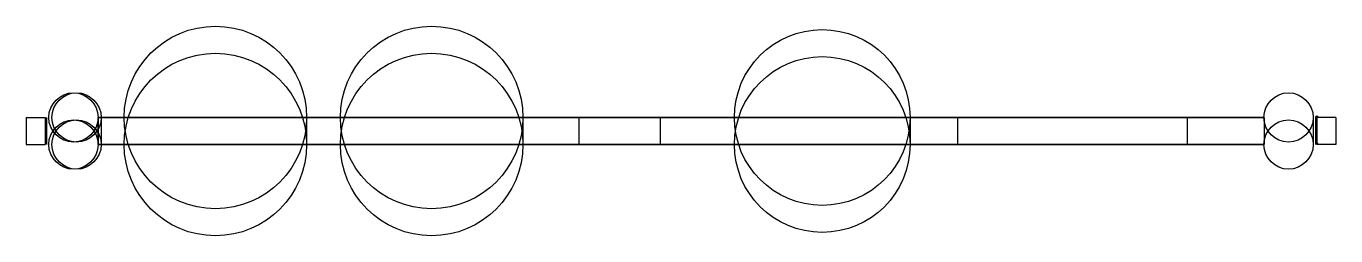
# Model space of a CAD drawing. Header units: millimetres. Extents: x 0 to 96.9, y 112.2 to 127.8.
import ezdxf

# ---------------------------------------------------------------- set-up
doc = ezdxf.new("R2010")
doc.units = ezdxf.units.MM
doc.layers.add('Body', color=7, linetype='CONTINUOUS')

msp = doc.modelspace()

# ---------------------------------------------------------------- linework, layer by layer
at = {"layer": 'Body'}
for p, q in [((0, 121, 9.8), (0, 119, 9.8)), ((0, 121, 5.3), (0, 119, 5.3)), ((0, 121, 9.8), (0, 121, 5.3)), ((0, 121, 5.3), (0, 119, 5.3)), ((0, 121, 34.925), (0, 119, 34.925)), ((0, 121, 34.925), (0, 119, 34.925)), ((0, 121, 29.425), (0, 119, 29.425)), ((0, 121, 34.925), (0, 121, 29.425)), ((0, 121, 29.425), (0, 119, 29.425)), ((0, 121, 29.425), (1.4, 121, 29.425)), ((0, 121, 9.8), (0, 119, 9.8)), ((0, 121, 9.8), (1.4, 121, 9.8)), ((0, 121, 9.8), (0, 121, 5.3)), ((0, 121, 34.925), (0, 121, 29.425)), ((0, 121, 29.425), (1.4, 121, 29.425)), ((0, 121, 9.8), (1.4, 121, 9.8)), ((1.4, 121, 29.425), (1.4, 119, 29.425)), ((1.4, 121, 29.425), (1.4, 119, 29.425)), ((1.4, 121, 9.8), (1.4, 119, 9.8)), ((1.4, 121, 9.8), (1.4, 119, 9.8)), ((1.5, 121, 29.325), (1.5, 119, 29.325)), ((1.5, 121, 29.325), (1.5, 119, 29.325)), ((1.5, 121, 9.9), (1.5, 119, 9.9)), ((1.5, 121, 29.325), (1.5, 121, 9.9)), ((1.5, 121, 9.9), (1.5, 119, 9.9)), ((1.5, 121, 29.325), (1.5, 121, 9.9)), ((5.3, 121), (5.3, 119)), ((5.3, 121), (5.3, 119)), ((5.3, 121), (91.6, 121)), ((5.3, 121, 40.225), (5.3, 119, 40.225)), ((91.6, 121, 40.225), (5.3, 121, 40.225)), ((5.3, 121, 40.225), (5.3, 119, 40.225)), ((5.3, 121), (91.6, 121)), ((91.6, 121, 40.225), (5.3, 121, 40.225)), ((5.325, 121, 3.5), (5.325, 119, 3.5)), ((5.325, 121, 3.5), (5.325, 119, 3.5)), ((5.55, 121, 36.5), (5.55, 119, 36.5)), ((5.55, 121, 36.5), (5.55, 119, 36.5)), ((20.75, 121, 15.2), (20.75, 119, 15.2)), ((20.75, 121, 15.2), (20.75, 119, 15.2)), ((36.75, 121, 15.2), (36.75, 119, 15.2)), ((36.75, 121, 15.2), (36.75, 119, 15.2)), ((40.9, 121, 11.5), (40.9, 119, 11.5)), ((46.9, 121, 11.5), (40.9, 121, 11.5)), ((40.9, 121, 11.5), (40.9, 119, 11.5)), ((40.9, 121, 7.5), (40.9, 119, 7.5)), ((40.9, 121, 7.5), (40.9, 119, 7.5)), ((40.9, 121, 7.5), (46.9, 121, 7.5)), ((46.9, 121, 11.5), (40.9, 121, 11.5)), ((40.9, 121, 7.5), (46.9, 121, 7.5)), ((46.9, 121, 7.5), (46.9, 119, 7.5)), ((46.9, 121, 11.5), (46.9, 119, 11.5)), ((46.9, 121, 11.5), (46.9, 119, 11.5)), ((46.9, 121, 7.5), (46.9, 119, 7.5)), ((65.4, 121, 15.2), (65.4, 119, 15.2)), ((65.4, 121, 15.2), (65.4, 119, 15.2)), ((68.9, 121, 23), (68.9, 119, 23)), ((68.9, 121, 23), (85.9, 121, 23)), ((68.9, 121, 7), (68.9, 119, 7)), ((85.9, 121, 7), (68.9, 121, 7)), ((68.9, 121, 7), (68.9, 119, 7)), ((68.9, 121, 23), (68.9, 119, 23)), ((68.9, 121, 7), (68.9, 121, 23)), ((68.9, 121, 23), (85.9, 121, 23)), ((85.9, 121, 7), (68.9, 121, 7)), ((68.9, 121, 7), (68.9, 121, 23)), ((85.9, 121, 23), (85.9, 119, 23)), ((85.9, 121, 23), (85.9, 119, 23)), ((85.9, 121, 7), (85.9, 119, 7)), ((85.9, 121, 23), (85.9, 121, 7)), ((85.9, 121, 7), (85.9, 119, 7)), ((85.9, 121, 23), (85.9, 121, 7)), ((91.6, 121), (91.6, 119)), ((91.6, 121), (91.6, 119)), ((91.6, 121, 40.225), (91.6, 119, 40.225)), ((91.6, 121, 40.225), (91.6, 119, 40.225)), ((95.225, 121, 36.725), (95.225, 119, 36.725)), ((95.225, 121, 36.725), (95.225, 119, 36.725)), ((95.225, 121, 3.725), (95.225, 119, 3.725)), ((95.225, 121, 3.725), (95.225, 119, 3.725)), ((95.4, 121, 10.125), (95.4, 119, 10.125)), ((95.4, 121, 29.325), (95.4, 119, 29.325)), ((95.4, 121, 10.125), (95.4, 119, 10.125)), ((95.4, 121, 29.325), (95.4, 121, 10.125)), ((95.4, 121, 29.325), (95.4, 119, 29.325)), ((95.4, 121, 29.325), (95.4, 121, 10.125)), ((95.5, 121, 10.025), (95.5, 119, 10.025)), ((96.9, 121, 10.025), (95.5, 121, 10.025)), ((95.5, 121, 10.025), (95.5, 119, 10.025)), ((95.5, 121, 29.425), (95.5, 119, 29.425)), ((95.5, 121, 29.425), (95.5, 119, 29.425)), ((96.9, 121, 29.425), (95.5, 121, 29.425)), ((96.9, 121, 10.025), (95.5, 121, 10.025)), ((96.9, 121, 29.425), (95.5, 121, 29.425)), ((96.9, 121, 5.3), (96.9, 119, 5.3)), ((96.9, 121, 10.025), (96.9, 119, 10.025)), ((96.9, 121, 5.3), (96.9, 119, 5.3)), ((96.9, 121, 10.025), (96.9, 121, 5.3)), ((96.9, 121, 10.025), (96.9, 119, 10.025)), ((96.9, 121, 29.425), (96.9, 119, 29.425)), ((96.9, 121, 34.925), (96.9, 119, 34.925)), ((96.9, 121, 29.425), (96.9, 119, 29.425)), ((96.9, 121, 34.925), (96.9, 121, 29.425)), ((96.9, 121, 34.925), (96.9, 119, 34.925)), ((96.9, 121, 10.025), (96.9, 121, 5.3)), ((96.9, 121, 34.925), (96.9, 121, 29.425)), ((0, 119, 9.8), (0, 119, 5.3)), ((0, 119, 34.925), (0, 119, 29.425)), ((0, 119, 29.425), (1.4, 119, 29.425)), ((0, 119, 9.8), (1.4, 119, 9.8)), ((0, 119, 9.8), (0, 119, 5.3)), ((0, 119, 34.925), (0, 119, 29.425)), ((0, 119, 29.425), (1.4, 119, 29.425)), ((0, 119, 9.8), (1.4, 119, 9.8)), ((1.5, 119, 29.325), (1.5, 119, 9.9)), ((1.5, 119, 29.325), (1.5, 119, 9.9)), ((5.3, 119), (91.6, 119)), ((91.6, 119, 40.225), (5.3, 119, 40.225)), ((5.3, 119), (91.6, 119)), ((91.6, 119, 40.225), (5.3, 119, 40.225)), ((46.9, 119, 11.5), (40.9, 119, 11.5)), ((40.9, 119, 7.5), (46.9, 119, 7.5)), ((46.9, 119, 11.5), (40.9, 119, 11.5)), ((40.9, 119, 7.5), (46.9, 119, 7.5)), ((68.9, 119, 23), (85.9, 119, 23)), ((85.9, 119, 7), (68.9, 119, 7)), ((68.9, 119, 7), (68.9, 119, 23)), ((68.9, 119, 23), (85.9, 119, 23)), ((85.9, 119, 7), (68.9, 119, 7)), ((68.9, 119, 7), (68.9, 119, 23)), ((85.9, 119, 23), (85.9, 119, 7)), ((85.9, 119, 23), (85.9, 119, 7)), ((95.4, 119, 29.325), (95.4, 119, 10.125)), ((95.4, 119, 29.325), (95.4, 119, 10.125)), ((96.9, 119, 10.025), (95.5, 119, 10.025)), ((96.9, 119, 29.425), (95.5, 119, 29.425)), ((96.9, 119, 10.025), (95.5, 119, 10.025)), ((96.9, 119, 29.425), (95.5, 119, 29.425)), ((96.9, 119, 10.025), (96.9, 119, 5.3)), ((96.9, 119, 34.925), (96.9, 119, 29.425)), ((96.9, 119, 10.025), (96.9, 119, 5.3)), ((96.9, 119, 34.925), (96.9, 119, 29.425))]:
    msp.add_line(p, q, dxfattribs=at)
for centre, radius in [((14, 121), 6.75), ((14, 121), 6.75), ((30, 121), 6.75), ((30, 121), 6.75), ((58.9, 121), 6.5), ((58.9, 121), 6.5), ((14, 119), 6.75), ((14, 119), 6.75), ((30, 119), 6.75), ((30, 119), 6.75), ((58.9, 119), 6.5), ((58.9, 119), 6.5), ((3.5, 121), 1.825), ((3.5, 121), 1.825), ((3.725, 121), 1.825), ((3.725, 121), 1.825), ((93.4, 121), 1.825), ((93.4, 121), 1.825), ((93.4, 121), 1.825), ((93.4, 121), 1.825), ((3.5, 119), 1.825), ((3.5, 119), 1.825), ((3.725, 119), 1.825), ((3.725, 119), 1.825), ((93.4, 119), 1.825), ((93.4, 119), 1.825), ((93.4, 119), 1.825), ((93.4, 119), 1.825)]:
    msp.add_circle(centre, radius, dxfattribs=at)
for centre, radius, start, end in [((5.3, 121, 5.3), 5.3, 180, 180), ((5.3, 121, 5.3), 5.3, 180, 180), ((91.6, 121, 34.925), 5.3, 0, 0), ((91.6, 121, 34.925), 5.3, 0, 0), ((5.3, 119, 5.3), 5.3, 180, 180), ((5.3, 119, 5.3), 5.3, 180, 180), ((91.6, 119, 34.925), 5.3, 0, 0), ((91.6, 119, 34.925), 5.3, 0, 0), ((1.4, 121, 29.325), 0.1, 0, 0), ((1.4, 121, 29.325), 0.1, 0, 0), ((1.4, 121, 9.9), 0, 0, 0), ((1.4, 121, 9.9), 0, 0, 0), ((5.3, 121, 34.925), 1.77636e-15, 180, 180), ((5.3, 121, 34.925), 1.77636e-15, 180, 180), ((40.9, 121, 9.5), 0, 0, 0), ((40.9, 121, 9.5), 0, 0, 0), ((46.9, 121, 9.5), 0, 0, 0), ((46.9, 121, 9.5), 0, 0, 0), ((91.6, 121, 5.3), 0, 0, 0), ((91.6, 121, 5.3), 0, 0, 0), ((95.5, 121, 10.125), 0.1, 0, 180), ((95.5, 121, 10.125), 0.1, 0, 180), ((95.5, 121, 29.325), 0, 180, 0), ((95.5, 121, 29.325), 0, 180, 0), ((1.4, 119, 29.325), 0.1, 0, 0), ((1.4, 119, 29.325), 0.1, 0, 0), ((1.4, 119, 9.9), 0, 0, 0), ((1.4, 119, 9.9), 0, 0, 0), ((5.3, 119, 34.925), 1.77636e-15, 180, 180), ((5.3, 119, 34.925), 1.77636e-15, 180, 180), ((40.9, 119, 9.5), 0, 0, 0), ((40.9, 119, 9.5), 0, 0, 0), ((46.9, 119, 9.5), 0, 0, 0), ((46.9, 119, 9.5), 0, 0, 0), ((91.6, 119, 5.3), 0, 0, 0), ((91.6, 119, 5.3), 0, 0, 0), ((95.5, 119, 10.125), 0.1, 0, 180), ((95.5, 119, 10.125), 0.1, 0, 180), ((95.5, 119, 29.325), 0, 180, 0), ((95.5, 119, 29.325), 0, 180, 0)]:
    msp.add_arc(centre, radius, start, end, dxfattribs=at)

doc.saveas('drawing.dxf')
